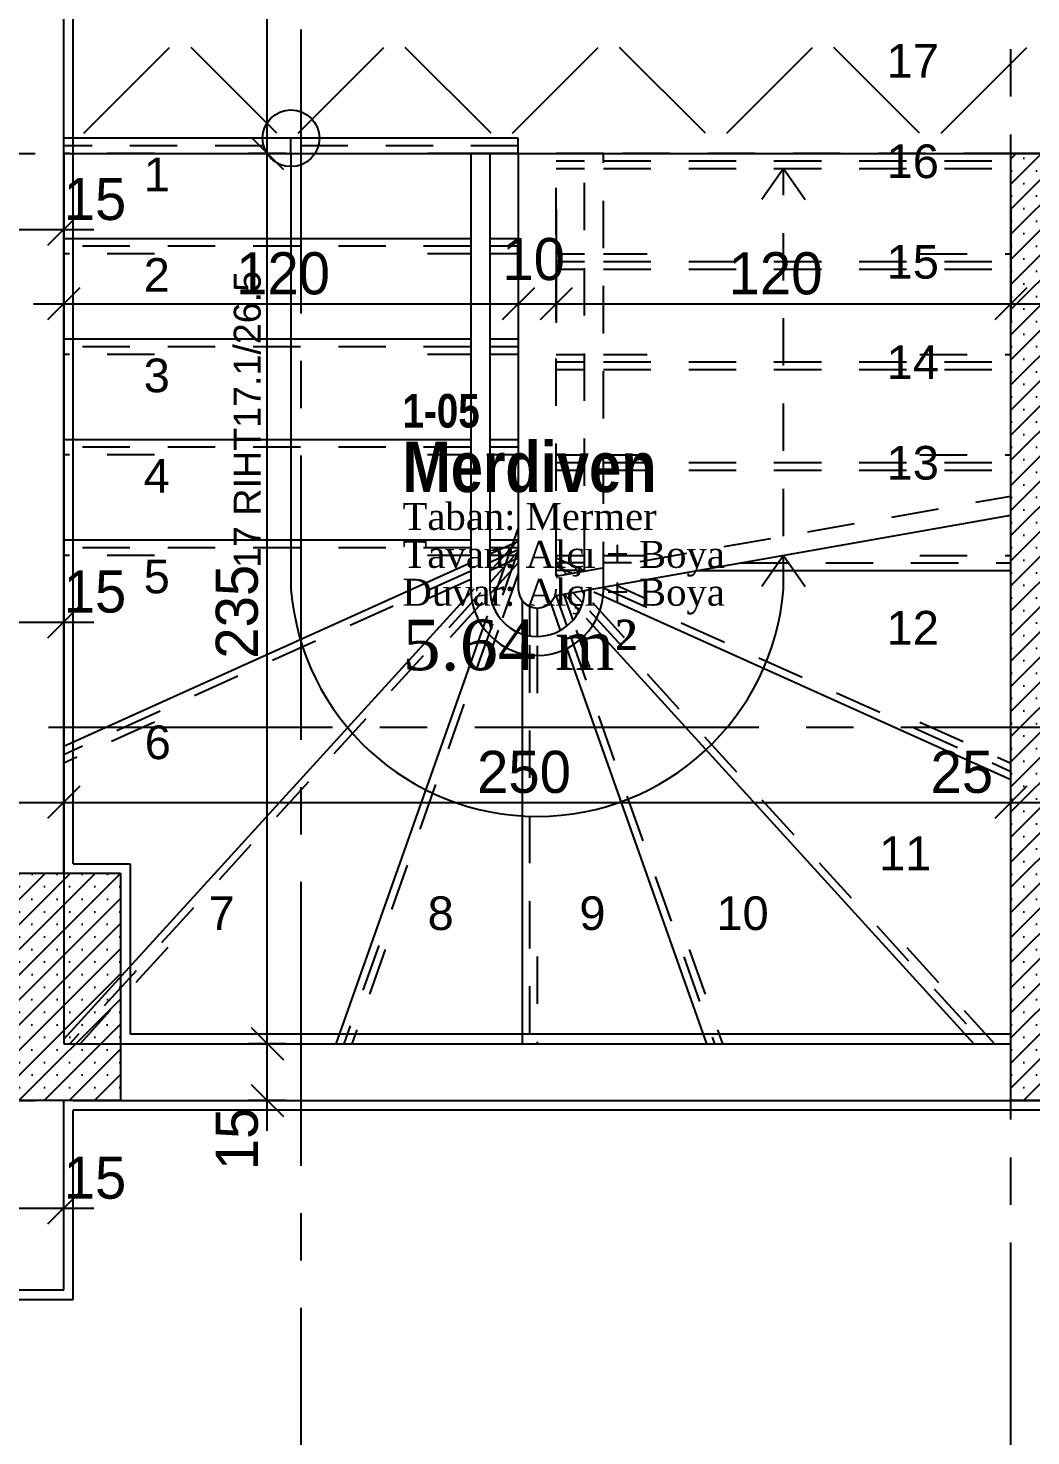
# Model space of a CAD drawing. Header units: metres. Extents: x -220 to 294, y -29 to 18.
# Drawn here: x -55.927 to -53.28, y -1.085 to 2.631 of the extents above; entities that cross this region are included whole.
import ezdxf

# ---------------------------------------------------------------- set-up
doc = ezdxf.new("R2010")
doc.units = ezdxf.units.M
doc.header["$MEASUREMENT"] = 0
doc.linetypes.add('CENTER2', pattern=[1.125, 0.75, -0.125, 0.125, -0.125])
doc.linetypes.add('HIDDEN2', pattern=[0.1875, 0.125, -0.0625])
for name, color, linetype in [('Aks', 7, 'Continuous'), ('Duvar', 7, 'Continuous'), ('Kolon', 7, 'Continuous'), ('Mahal', 7, 'Continuous'), ('Mahal_Kenari', 7, 'Continuous'), ('Merdiven', 7, 'Continuous'), ('Olculendirme', 7, 'Continuous'), ('Panel', 7, 'Continuous'), ('Standart', 7, 'Continuous'), ('Tarama', 7, 'Continuous')]:
    doc.layers.add(name, color=color, linetype=linetype)
doc.styles.add('arial_1_18', font='arial.ttf', dxfattribs={"height": 0.2})
doc.styles.add('comic sans ms_1_18', font='comic.ttf', dxfattribs={"height": 0.2})
doc.styles.add('swis721 cn btbold_1_18', font='swisscb.ttf', dxfattribs={"height": 0.2})
doc.styles.add('times new roman tur_1_18', font='times.ttf', dxfattribs={"height": 0.2})

msp = doc.modelspace()

# ---------------------------------------------------------------- hatches: boundary and pattern name
at = {"layer": 'Kolon', "linetype": 'Continuous', "lineweight": -3}
h = msp.add_hatch(dxfattribs=at)
h.set_pattern_fill('SACNCR', color=47, scale=0.5, style=0)
h.paths.add_polyline_path([(-55.983, 0.4), (-55.683, 0.4), (-55.683, -0.2), (-55.983, -0.2)])
at = {"layer": 'Panel', "linetype": 'Continuous', "lineweight": -3}
h = msp.add_hatch(dxfattribs=at)
h.set_pattern_fill('SACNCR', color=59, scale=0.5, style=0)
h.paths.add_polyline_path([(-53.333, -0.2), (-53.333, 2.3), (-53.083, 2.3), (-53.083, -0.2)])

# ---------------------------------------------------------------- linework, layer by layer
at = {"layer": 'Aks', "color": 248, "linetype": 'HIDDEN2', "lineweight": -3}
for points in [[(-53.333, -0.7), (-53.333, 9)], [(-61.883, 2.3), (-44.7342, 2.3)], [(-61.883, -0.2), (-44.7342, -0.2)]]:
    msp.add_lwpolyline(points, dxfattribs=at)
at = {"layer": 'Aks', "color": 248, "linetype": 'Continuous', "lineweight": -3}
msp.add_lwpolyline([(-53.333, -2.7), (-53.333, -0.7)], dxfattribs=at)
at = {"layer": 'Duvar', "color": 166, "linetype": 'Continuous', "lineweight": -3}
for points in [[(-55.833, 2.3), (-55.833, 2.7)], [(-55.833, 1.55), (-55.833, 2.3)], [(-55.833, 0.4), (-55.833, 1.55)], [(-55.683, -0.05), (-53.333, -0.05)], [(-55.833, -0.7), (-55.833, -0.2)], [(-55.683, -0.2), (-53.333, -0.2)], [(-56.583, -0.7), (-55.833, -0.7)]]:
    msp.add_lwpolyline(points, dxfattribs=at)
at = {"layer": 'Duvar', "color": 187, "linetype": 'Continuous', "lineweight": -3}
for points in [[(-55.808, 2.3), (-55.808, 2.7)], [(-55.808, 1.55), (-55.808, 2.3)], [(-55.808, 0.4251), (-55.808, 1.55)], [(-53.333, -0.025), (-55.6579, -0.025)], [(-55.808, -0.725), (-55.808, -0.2251)], [(-55.6579, -0.225), (-53.083, -0.225)], [(-56.583, -0.725), (-55.808, -0.725)]]:
    msp.add_lwpolyline(points, dxfattribs=at)
at = {"layer": 'Kolon', "color": 187, "linetype": 'Continuous', "lineweight": -3}
for points in [[(-55.808, 0.4251), (-55.6579, 0.4251)], [(-55.6579, 0.4251), (-55.6579, -0.025)], [(-55.6579, -0.2251), (-55.808, -0.2251)], [(-55.6579, -0.225), (-55.6579, -0.2251)]]:
    msp.add_lwpolyline(points, dxfattribs=at)
at = {"layer": 'Kolon', "color": 177, "linetype": 'Continuous', "lineweight": -3}
for points in [[(-55.983, 0.4), (-55.683, 0.4)], [(-55.683, 0.4), (-55.683, -0.2)], [(-55.683, -0.2), (-55.983, -0.2)]]:
    msp.add_lwpolyline(points, dxfattribs=at)
at = {"layer": 'Mahal_Kenari', "color": 167, "linetype": 'Continuous', "lineweight": -3}
msp.add_lwpolyline([(-55.833, 2.3), (-53.333, 2.3)], dxfattribs=at)
msp.add_lwpolyline([(-55.833, 2.3), (-53.333, 2.3)], dxfattribs=at)
at = {"layer": 'Merdiven', "color": 47, "linetype": 'Continuous', "lineweight": -3}
for points in [[(-54.633, 2.34), (-55.833, 2.34)], [(-55.833, 2.3), (-55.833, 2.34)], [(-54.633, 2.3), (-54.633, 2.34)], [(-55.833, 2.3), (-55.833, 1.15)], [(-54.758, 2.3), (-54.758, 1.15)], [(-54.708, 2.3), (-54.758, 2.3)], [(-54.708, 2.3), (-54.708, 1.15)], [(-54.633, 2.3), (-54.633, 1.15)], [(-54.458, 2.3), (-54.408, 2.3)], [(-54.758, 2.0747), (-55.833, 2.0747)], [(-54.633, 2.0747), (-54.708, 2.0747)], [(-54.758, 1.8095), (-55.833, 1.8095)], [(-54.633, 1.8095), (-54.708, 1.8095)], [(-54.758, 1.5442), (-55.833, 1.5442)], [(-54.633, 1.5442), (-54.708, 1.5442)], [(-53.333, 1.15), (-53.333, 1.3447)], [(-54.633, 1.3114), (-54.7027, 1.1144)], [(-54.758, 1.2789), (-55.833, 1.2789)], [(-54.633, 1.2789), (-54.708, 1.2789)], [(-54.633, 1.2788), (-54.708, 1.1965)], [(-54.633, 1.2758), (-54.708, 1.2419)], [(-54.758, 1.2194), (-55.833, 0.7346)], [(-54.1598, 1.1989), (-53.333, 1.1989)], [(-54.7504, 1.15), (-55.833, -0.0382)], [(-55.833, 1.15), (-55.833, -0.05)], [(-54.623, 1.12), (-54.623, 1.0318)], [(-54.5119, 1.1369), (-54.4719, 1.093)], [(-54.4334, 1.1431), (-53.333, 0.6469)], [(-53.333, -0.05), (-53.333, 1.15)], [(-54.7151, 1.0793), (-55.1144, -0.05)], [(-54.5481, 1.1142), (-54.5222, 1.0409)], [(-54.4541, 1.0734), (-53.4305, -0.05)], [(-54.623, 1.0054), (-54.623, -0.05)], [(-54.5137, 1.017), (-54.1364, -0.05)], [(-55.833, -0.05), (-53.333, -0.05)]]:
    msp.add_lwpolyline(points, dxfattribs=at)
at = {"layer": 'Merdiven', "color": 47, "linetype": 'HIDDEN2', "lineweight": -3}
for points in [[(-54.633, 2.32), (-55.833, 2.32)], [(-55.593, 2.3), (-55.833, 2.3)], [(-54.758, 2.3), (-54.873, 2.3)], [(-54.633, 2.3), (-54.708, 2.3)], [(-54.533, 2.3), (-54.458, 2.3)], [(-54.458, 2.3), (-54.533, 2.3)], [(-54.533, 1.1839), (-54.533, 2.3)], [(-54.533, 2.28), (-54.458, 2.28)], [(-54.458, 1.1971), (-54.458, 2.3)], [(-54.458, 2.3), (-54.408, 2.3)], [(-54.408, 2.3), (-54.458, 2.3)], [(-54.408, 1.15), (-54.408, 2.3)], [(-54.408, 2.3), (-54.293, 2.3)], [(-53.333, 2.3), (-54.408, 2.3)], [(-54.408, 2.28), (-53.333, 2.28)], [(-53.573, 2.3), (-53.333, 2.3)], [(-53.333, 1.3955), (-53.333, 2.3)], [(-54.533, 2.26), (-54.458, 2.26)], [(-54.408, 2.26), (-53.333, 2.26)], [(-54.758, 2.0547), (-55.833, 2.0547)], [(-54.633, 2.0547), (-54.708, 2.0547)], [(-55.593, 2.0347), (-55.833, 2.0347)], [(-54.758, 2.0347), (-54.873, 2.0347)], [(-54.633, 2.0347), (-54.708, 2.0347)], [(-54.533, 2.0347), (-54.458, 2.0347)], [(-54.533, 2.0147), (-54.458, 2.0147)], [(-54.408, 2.0347), (-54.293, 2.0347)], [(-54.408, 2.0147), (-53.333, 2.0147)], [(-53.573, 2.0347), (-53.333, 2.0347)], [(-54.533, 1.9947), (-54.458, 1.9947)], [(-54.408, 1.9947), (-53.333, 1.9947)], [(-54.758, 1.7895), (-55.833, 1.7895)], [(-54.633, 1.7895), (-54.708, 1.7895)], [(-55.593, 1.7695), (-55.833, 1.7695)], [(-54.758, 1.7695), (-54.873, 1.7695)], [(-54.633, 1.7695), (-54.708, 1.7695)], [(-54.533, 1.7695), (-54.458, 1.7695)], [(-54.533, 1.7495), (-54.458, 1.7495)], [(-54.408, 1.7695), (-54.293, 1.7695)], [(-54.408, 1.7495), (-53.333, 1.7495)], [(-53.573, 1.7695), (-53.333, 1.7695)], [(-54.533, 1.7295), (-54.458, 1.7295)], [(-54.408, 1.7295), (-53.333, 1.7295)], [(-54.758, 1.5242), (-55.833, 1.5242)], [(-54.633, 1.5242), (-54.708, 1.5242)], [(-55.593, 1.5042), (-55.833, 1.5042)], [(-54.758, 1.5042), (-54.873, 1.5042)], [(-54.633, 1.5042), (-54.708, 1.5042)], [(-54.533, 1.5042), (-54.458, 1.5042)], [(-54.408, 1.5042), (-54.293, 1.5042)], [(-53.573, 1.5042), (-53.333, 1.5042)], [(-54.533, 1.4842), (-54.458, 1.4842)], [(-54.533, 1.4642), (-54.458, 1.4642)], [(-54.408, 1.4842), (-53.333, 1.4842)], [(-54.408, 1.4642), (-53.333, 1.4642)], [(-54.758, 1.2589), (-55.833, 1.2589)], [(-55.593, 1.2389), (-55.833, 1.2389)], [(-54.758, 1.2389), (-54.873, 1.2389)], [(-54.633, 1.2589), (-54.708, 1.2589)], [(-54.633, 1.2538), (-54.708, 1.22)], [(-54.633, 1.2491), (-54.708, 1.1668)], [(-54.633, 1.2389), (-54.708, 1.2389)], [(-54.633, 1.2319), (-54.708, 1.1981)], [(-54.633, 1.2515), (-54.691, 1.0873)], [(-54.533, 1.2389), (-54.458, 1.2389)], [(-54.458, 1.1981), (-54.533, 1.2319)], [(-54.408, 1.2389), (-54.293, 1.2389)], [(-53.573, 1.2389), (-53.333, 1.2389)], [(-54.758, 1.1974), (-55.833, 0.7127)], [(-54.633, 1.2194), (-54.7073, 1.1378)], [(-54.633, 1.1915), (-54.6768, 1.0676)], [(-54.5051, 1.1888), (-54.533, 1.2194)], [(-54.458, 1.2189), (-54.533, 1.2189)], [(-54.4915, 1.1912), (-54.533, 1.2099)], [(-54.458, 1.1989), (-54.533, 1.1989)], [(-54.5305, 1.1843), (-54.533, 1.1915)], [(-54.5284, 1.1847), (-54.533, 1.1897)], [(-54.3344, 1.2189), (-54.408, 1.2189)], [(-54.0464, 1.2189), (-53.333, 1.2189)], [(-54.758, 1.1755), (-54.873, 1.1237)], [(-54.5265, 1.1851), (-54.533, 1.188)], [(-54.408, 1.1536), (-53.333, 0.6688)], [(-54.3756, 1.1609), (-54.293, 1.1237)], [(-54.7325, 1.14), (-55.8167, -0.05)], [(-54.533, 1.1315), (-54.5051, 1.0525)], [(-54.5136, 1.1366), (-54.4892, 1.0676)], [(-54.4886, 1.141), (-54.4636, 1.1135)], [(-54.4653, 1.1451), (-54.4587, 1.1378)], [(-54.7286, 1.1145), (-54.8643, 0.9655)], [(-54.603, 1.1042), (-54.603, 1.0266)], [(-54.583, 1.1), (-54.583, 1.0252)], [(-54.4446, 1.0927), (-53.4034, -0.05)], [(-54.4374, 1.1145), (-54.3017, 0.9655)], [(-54.7014, 1.058), (-55.0932, -0.05)], [(-54.6861, 1.0413), (-54.7208, 0.9432)], [(-54.4799, 1.0413), (-54.4452, 0.9432)], [(-54.4963, 1.0277), (-54.1152, -0.05)], [(-54.603, 1.0015), (-54.603, -0.05)], [(-54.583, 1.0002), (-54.583, 0.87)], [(-55.593, 0.799), (-55.833, 0.6908)], [(-53.573, 0.799), (-53.333, 0.6908)], [(-55.5583, 0.2039), (-55.7897, -0.05)], [(-54.9842, 0.1983), (-55.072, -0.05)], [(-54.1818, 0.1983), (-54.094, -0.05)], [(-53.6077, 0.2039), (-53.3763, -0.05)], [(-54.583, 0.18), (-54.583, -0.05)]]:
    msp.add_lwpolyline(points, dxfattribs=at)
at = {"layer": 'Merdiven', "color": 251, "linetype": 'Continuous', "lineweight": -3}
for points in [[(-55.233, 2.3), (-55.233, 2.34)], [(-55.233, 2.3), (-55.233, 1.15)], [(-53.933, 2.26), (-53.9904, 2.1781)], [(-53.933, 2.26), (-53.8756, 2.1781)], [(-54.533, 1.1331), (-53.333, 1.3447)], [(-53.933, 1.2389), (-53.9904, 1.157)], [(-53.933, 1.2389), (-53.8756, 1.157)], [(-53.933, 1.15), (-53.933, 1.2389)]]:
    msp.add_lwpolyline(points, dxfattribs=at)
at = {"layer": 'Merdiven', "color": 251, "linetype": 'HIDDEN2', "lineweight": -3}
for points in [[(-53.933, 1.2897), (-53.933, 2.26)], [(-54.533, 1.1839), (-53.333, 1.3955)]]:
    msp.add_lwpolyline(points, dxfattribs=at)
at = {"layer": 'Merdiven', "color": 251, "linetype": 'Continuous', "lineweight": -3}
msp.add_circle((-55.233, 2.34), 0.075, dxfattribs=at)
msp.add_arc((-54.583, 1.2021), 0.6521, 184.5812, 355.4188, dxfattribs=at)
at = {"layer": 'Merdiven', "color": 47, "linetype": 'Continuous', "lineweight": -3}
for radius, end in [(0.175, 0), (0.125, 358.3236), (0.05, 0)]:
    msp.add_arc((-54.583, 1.15), radius, 180, end, dxfattribs=at)
at = {"layer": 'Olculendirme', "color": 47, "linetype": 'Continuous', "lineweight": -3}
for points in [[(-55.2955, -0.28), (-55.2955, 9.08)], [(-55.2455, 2.3), (-55.3455, 2.3)], [(-55.833, 2.153), (-55.833, 1.853)], [(-55.833, 2.0491), (-55.833, 2.1491)], [(-54.633, 2.153), (-54.633, 1.853)], [(-54.533, 2.153), (-54.533, 1.853)], [(-53.333, 2.153), (-53.333, 1.853)], [(-61.963, 2.0991), (-55.753, 2.0991)], [(-55.913, 1.903), (-53.253, 1.903)], [(-55.833, 1.013), (-55.833, 1.113)], [(-58.013, 1.063), (-55.753, 1.063)], [(-55.833, 0.537), (-55.833, 0.637)], [(-53.333, 0.537), (-53.333, 0.637)], [(-61.963, 0.587), (-44.6542, 0.587)], [(-55.2455, -0.05), (-55.3455, -0.05)], [(-55.2455, -0.2), (-55.3455, -0.2)], [(-55.833, -0.5342), (-55.833, -0.4342)], [(-56.063, -0.4842), (-55.753, -0.4842)]]:
    msp.add_lwpolyline(points, dxfattribs=at)
at = {"layer": 'Olculendirme', "color": 59, "linetype": 'Continuous', "lineweight": -3}
for points in [[(-55.3379, 2.3424), (-55.2531, 2.2576)], [(-55.7906, 2.1415), (-55.8754, 2.0567)], [(-55.7906, 1.9454), (-55.8754, 1.8605)], [(-54.5906, 1.9454), (-54.6754, 1.8605)], [(-54.4906, 1.9454), (-54.5754, 1.8605)], [(-53.2906, 1.9454), (-53.3754, 1.8605)], [(-55.7906, 1.1054), (-55.8754, 1.0206)], [(-55.7906, 0.6295), (-55.8754, 0.5446)], [(-53.2906, 0.6295), (-53.3754, 0.5446)], [(-55.3379, -0.0076), (-55.2531, -0.0924)], [(-55.3379, -0.1576), (-55.2531, -0.2424)], [(-55.7906, -0.4418), (-55.8754, -0.5266)]]:
    msp.add_lwpolyline(points, dxfattribs=at)
at = {"layer": 'Panel', "color": 177, "linetype": 'Continuous', "lineweight": -3}
for points in [[(-53.083, 2.3), (-53.333, 2.3)], [(-53.333, -0.2), (-53.333, 2.3)], [(-53.083, -0.2), (-53.333, -0.2)]]:
    msp.add_lwpolyline(points, dxfattribs=at)
at = {"layer": 'Standart', "color": 250, "linetype": 'CENTER2', "lineweight": -3}
for points in [[(-55.206, -1.4976), (-55.206, 9.6029)], [(-62.6231, 0.7855), (-43.783, 0.7855)]]:
    msp.add_lwpolyline(points, dxfattribs=at)
at = {"layer": 'Tarama', "color": 133, "linetype": 'Continuous', "lineweight": -3}
for points in [[(-55.7797, 2.3533), (-55.5534, 2.5796)], [(-55.2706, 2.3533), (-55.4969, 2.5796)], [(-55.214, 2.3533), (-54.9878, 2.5796)], [(-54.7049, 2.3533), (-54.9312, 2.5796)], [(-54.6483, 2.3533), (-54.4221, 2.5796)], [(-54.1392, 2.3533), (-54.3655, 2.5796)], [(-54.0827, 2.3533), (-53.8564, 2.5796)], [(-53.5735, 2.3533), (-53.7998, 2.5796)], [(-53.517, 2.3533), (-53.2907, 2.5796)]]:
    msp.add_lwpolyline(points, dxfattribs=at)

# ---------------------------------------------------------------- texts
at = {"layer": 'Mahal', "color": 15, "linetype": 'Continuous', "lineweight": -3, "style": 'swis721 cn btbold_1_18'}
for s, height, p in [('1-05', 0.08889, (-54.9386, 1.576)), ('Merdiven', 0.13333, (-54.9386, 1.406))]:
    msp.add_text(s, height=height, dxfattribs=at).set_placement(p)
at = {"layer": 'Mahal', "color": 58, "linetype": 'Continuous', "lineweight": -3, "style": 'times new roman tur_1_18'}
for s, p in [('Taban: Mermer', (-54.9386, 1.306)), ('Tavan: Alçı + Boya', (-54.9386, 1.206)), ('Duvar: Alçı + Boya', (-54.9386, 1.106))]:
    msp.add_text(s, height=0.071111, dxfattribs=at).set_placement(p)
at = {"layer": 'Mahal', "color": 38, "linetype": 'Continuous', "lineweight": -3, "style": 'times new roman tur_1_18'}
msp.add_text('5.64 m²', height=0.13333, dxfattribs=at).set_placement((-54.9386, 0.936))
at = {"layer": 'Merdiven', "color": 18, "linetype": 'Continuous', "lineweight": -3, "style": 'arial_1_18'}
for s, height, p in [('17', 0.08889, (-53.6607, 2.5)), ('16', 0.08889, (-53.6607, 2.2347)), ('1', 0.0889, (-55.6218, 2.2)), ('15', 0.08889, (-53.6607, 1.9695)), ('2', 0.0889, (-55.6218, 1.9347)), ('14', 0.08889, (-53.6607, 1.7042)), ('3', 0.0889, (-55.6218, 1.6695)), ('13', 0.08889, (-53.6607, 1.4389)), ('4', 0.0889, (-55.6218, 1.4042)), ('5', 0.0889, (-55.6218, 1.1389)), ('12', 0.08889, (-53.6607, 1.0035)), ('6', 0.0889, (-55.6191, 0.701)), ('11', 0.08889, (-53.6806, 0.408)), ('7', 0.0889, (-55.4507, 0.25)), ('8', 0.0889, (-54.8724, 0.25)), ('9', 0.0889, (-54.4718, 0.25)), ('10', 0.08889, (-54.1101, 0.25))]:
    msp.add_text(s, height=height, dxfattribs=at).set_placement(p)
at = {"layer": 'Merdiven', "color": 59, "linetype": 'Continuous', "lineweight": -3, "style": 'arial_1_18'}
msp.add_text('17 RIHT17.1/26.5', height=0.071111, rotation=450, dxfattribs=at).set_placement((-55.313, 1.2057))
at = {"layer": 'Olculendirme', "color": 19, "linetype": 'Continuous', "lineweight": -3, "style": 'comic sans ms_1_18'}
for s, p in [('15', (-55.833, 2.1241)), ('10', (-54.675, 1.9655)), ('120', (-55.3779, 1.928)), ('120', (-54.0779, 1.928)), ('15', (-55.833, 1.088)), ('250', (-54.7418, 0.612)), ('25', (-53.5448, 0.612)), ('15', (-55.833, -0.4592))]:
    msp.add_text(s, height=0.11111, dxfattribs=at).set_placement(p)
for s, p in [('235', (-55.3205, 0.9662)), ('15', (-55.3205, -0.384))]:
    msp.add_text(s, height=0.11111, rotation=90, dxfattribs=at).set_placement(p)

doc.saveas('drawing.dxf')
